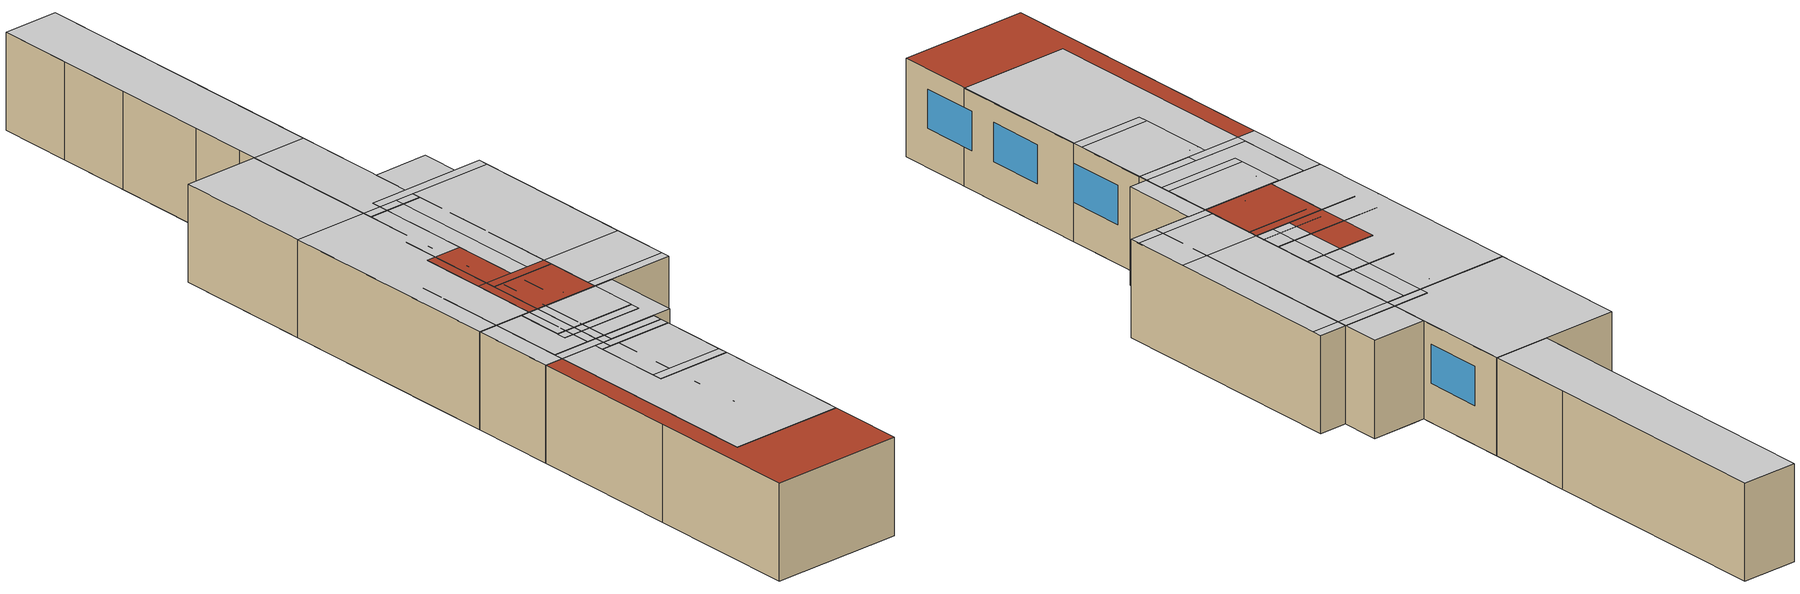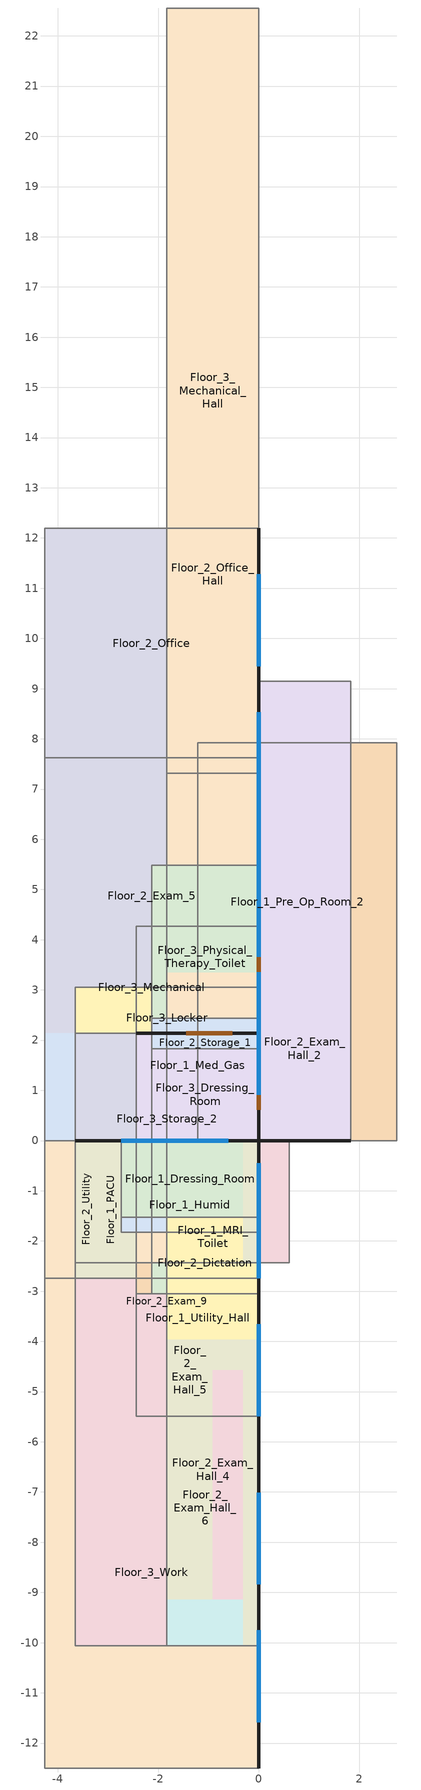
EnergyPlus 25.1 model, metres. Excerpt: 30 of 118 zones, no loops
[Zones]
Floor_1_Dressing_Room
 floor ground (Floor1DressingRoomSlab_Ffactor): 0,0 0,-1.52 -2.74,-1.52 -2.74,0 z0
 wall outside (ExtWall_MetalFramed_NonRes): 0,0 -2.74,0 z0:3.05
 wall to Floor_1_MRI_Toilet (IntWall_MetalFramed): 0,-1.52 0,0 z0:3.05
 wall to Floor_1_MRI_Control_Room (IntWall_MetalFramed): -2.74,0 -2.74,-1.52 z0:3.05
 wall to Floor_1_MRI_Hall (IntWall_MetalFramed): -2.74,-1.52 0,-1.52 z0:3.05
 window (FixedWindow_NonRes): -0.61,0 -2.13,0 z0.91:2.44
 ceiling to Floor_2_Work (IntFloor Reversed): 0,-1.52 0,0 -2.74,0 -2.74,-1.52 z3.05
Floor_1_Humid
 floor adiabatic (IntFloor): 0,0 0,-1.83 -2.74,-1.83 -2.74,0 z0
 wall to Floor_1_Sterile_Storage (IntWall_MetalFramed): 0,-1.83 0,0 z0:3.05
 wall to Floor_1_Nourishment (IntWall_MetalFramed): -2.74,0 -2.74,-1.83 z0:3.05
 wall to Floor_1_Nurse_Janitor (IntWall_MetalFramed): 0,0 -2.74,0 z0:3.05
 wall to Floor_1_Clean (IntWall_MetalFramed): -2.74,-1.83 0,-1.83 z0:3.05
 ceiling to Floor_2_X_Ray (IntFloor Reversed): 0,-1.83 0,0 -2.74,0 -2.74,-1.83 z3.05
Floor_1_IT_Room
 floor adiabatic (IntFloor): 0.61,-2.44 -3.66,-2.44 -3.66,0 0.61,0 z0
 wall to Floor_1_IT_Hall (IntWall_MetalFramed): -3.66,-2.44 0.61,-2.44 z0:3.05
 wall to Floor_1_Lounge (IntWall_MetalFramed): -3.66,0 -3.66,-2.44 z0:3.05
 wall to Floor_1_Soil_Hold (IntWall_MetalFramed): 0.61,-2.44 0.61,0 z0:3.05
 wall to Floor_1_Storage (IntWall_MetalFramed): 0.61,0 -3.66,0 z0:3.05
 ceiling to Floor_2_Exam_7 (IntFloor Reversed): -3.66,-2.44 0.61,-2.44 0.61,0 -3.66,0 z3.05
Floor_1_Med_Gas
 floor ground (Floor1MedGasSlab_Ffactor): -2.44,0 -2.44,2.13 0,2.13 0,0 z0
 wall outside (ExtWall_MetalFramed_NonRes): 0,0 0,2.13 -2.44,2.13 z0:3.05
 wall to Floor_1_Utility_Hall (IntWall_MetalFramed): -2.44,0 0,0 z0:3.05
 wall to Floor_1_Storage (IntWall_MetalFramed): -2.44,2.13 -2.44,0 z0:3.05
 door (Swinging Door_con): -0.53,2.13 -1.44,2.13 z0:2.13
 roof outside (FlatRoof_WoodFramingAndOther_NonRes): -2.44,2.13 -2.44,0 0,0 0,2.13 z3.05
Floor_1_MRI_Toilet
 floor ground (Floor1MRIToiletSlab_Ffactor): 0,-2.74 -1.83,-2.74 -1.83,0 0,0 z0
 wall outside (ExtWall_MetalFramed_NonRes): 0,0 -1.83,0 z0:3.05
 wall to Floor_1_Procedure_Room (IntWall_MetalFramed): 0,-2.74 0,0 z0:3.05
 wall to Floor_1_MRI_Hall (IntWall_MetalFramed): -1.83,-1.52 -1.83,-2.74 0,-2.74 z0:3.05
 ceiling to Floor_2_Work (IntFloor Reversed): -1.83,-2.74 0,-2.74 0,0 -1.83,0 z3.05
Floor_1_Nurse_Toilet
 floor adiabatic (IntFloor): -1.83,-2.74 -1.83,0 0,0 0,-2.74 z0
 wall to Floor_1_PACU (IntWall_MetalFramed): -1.83,0 -1.83,-2.74 z0:3.05
 wall to Floor_1_Soil (IntWall_MetalFramed): 0,0 -1.83,0 z0:3.05
 wall to Floor_1_Soil_Work (IntWall_MetalFramed): 0,-2.74 0,0 z0:3.05
 wall to Floor_1_Nurse_Hall (IntWall_MetalFramed): -1.83,-2.74 0,-2.74 z0:3.05
 ceiling to Floor_2_Exam_3 (IntFloor Reversed): -1.83,0 -1.83,-2.74 0,-2.74 0,0 z3.05
Floor_1_PACU
 floor adiabatic (IntFloor): -3.66,-2.74 -3.66,0 0,0 0,-2.74 z0
 wall to Floor_1_Soil (IntWall_MetalFramed): 0,0 -0.91,0 z0:3.05
 wall to Floor_1_Nurse_Station (IntWall_MetalFramed): -3.66,0 -3.66,-2.74 z0:3.05
 wall to Floor_1_Nurse_Hall (IntWall_MetalFramed): -3.66,-2.74 0,-2.74 z0:3.05
 wall to Floor_1_Dictation (IntWall_MetalFramed): -0.91,0 -3.66,0 z0:3.05
 ceiling to Floor_2_Exam_3 (IntFloor Reversed): -3.66,0 -3.66,-2.74 0,-2.74 0,0 z3.05
Floor_1_Pre_Op_Room_2
 floor adiabatic (IntFloor): 2.74,7.92 2.74,0 -1.22,0 -1.22,7.92 z0
 wall to Floor_1_Nourishment (IntWall_MetalFramed): 2.74,0 2.74,7.92 z0:3.05
 wall to Floor_1_Nurse_Station (IntWall_MetalFramed): -1.22,0 2.74,0 z0:3.05
 wall to Floor_1_Pre_Op_Hall (IntWall_MetalFramed): -1.22,7.92 -1.22,0 z0:3.05
 wall to Floor_1_Locker_Room_Hall (IntWall_MetalFramed): 2.74,7.92 -1.22,7.92 z0:3.05
 ceiling to Floor_2_Exam_Hall_1 (IntFloor Reversed): -1.22,0 -0.91,0 -0.91,0.3 -1.22,0.3 z3.05
 ceiling to Floor_2_Work_Hall (IntFloor Reversed): -1.22,7.92 -1.22,7.62 2.74,7.62 2.74,7.92 z3.05
 ceiling to Floor_2_Exam_2 (IntFloor Reversed): 2.74,0 2.74,0.3 -0.91,0.3 -0.91,0 z3.05
 ceiling to Floor_2_Reception_Hall (IntFloor Reversed): 2.74,0.3 2.74,2.13 -1.22,2.13 -1.22,0.3 z3.05
 ceiling to Floor_2_X_Ray (IntFloor Reversed): 2.74,2.13 2.74,7.62 -0.61,7.62 -0.61,2.13 z3.05
 ceiling to Floor_2_Scheduling_2 (IntFloor Reversed): -0.61,2.13 -0.61,7.62 -1.22,7.62 -1.22,2.13 z3.05
Floor_1_Utility_Hall
 floor ground (Floor1UtilityHallSlab_Ffactor): 0,-5.49 -2.44,-5.49 -2.44,4.27 0,4.27 z0
 wall outside (ExtWall_MetalFramed_NonRes): 0,-0.61 0,4.27 z0:3.05
 wall to Floor_1_Utility_Room (IntWall_MetalFramed): 0,-5.49 0,-2.74 z0:3.05
 wall to Floor_1_Sterile_Hall (IntWall_MetalFramed): -2.44,-5.49 0,-5.49 z0:3.05
 wall to Floor_1_Storage (IntWall_MetalFramed): -2.44,4.27 -2.44,-0.61 z0:3.05
 wall to NE_Stair (IntWall_MetalFramed): 0,-2.74 0,-0.61 z0:3.05
 wall to Floor_1_Operating_Room_3 (IntWall_MetalFramed): -2.44,-4.57 -2.44,-5.49 z0:3.05
 wall to Floor_1_IT_Hall (IntWall_MetalFramed): -2.44,-3.05 -2.44,-4.57 z0:3.05
 wall to Floor_1_Bio_Haz (IntWall_MetalFramed): -2.44,-0.61 -2.44,-3.05 z0:3.05
 door (Overhead Door_con): 0,0.61 0,3.66 z0:2.44
 ceiling to Floor_2_Storage_2 (IntFloor Reversed): 0,-5.49 0,-5.18 -2.44,-5.18 -2.44,-5.49 z3.05
 ceiling to Floor_2_Exam_6 (IntFloor Reversed): 0,-0.61 -2.44,-0.61 -2.44,-5.18 0,-5.18 z3.05
 roof outside (FlatRoof_WoodFramingAndOther_NonRes): -2.44,4.27 -2.44,-0.61 0,-0.61 0,4.27 z3.05
Floor_2_Conference_Toilet
 floor to Floor_1_Sterile_Hall (IntFloor): 0,0 0,-2.44 -2.44,-2.44 -2.44,0 z0
 wall to Floor_2_Storage_1 (IntWall_MetalFramed): -2.44,0 -2.44,-2.44 z0:3.05
 wall to Floor_2_Lounge (IntWall_MetalFramed): 0,0 -2.44,0 z0:3.05
 wall to Floor_2_Office_Hall (IntWall_MetalFramed): 0,-2.44 0,0 z0:3.05
 wall to Floor_2_Conference (IntWall_MetalFramed): -2.44,-2.44 0,-2.44 z0:3.05
 ceiling to Floor_3_Physical_Therapy_1 (IntFloor Reversed): 0,-2.44 0,0 -2.44,0 -2.44,-2.44 z3.05
Floor_2_Dictation
 floor to Floor_1_Soil_Work (IntFloor): 0,-3.05 -2.13,-3.05 -2.13,0 0,0 z0
 wall to Floor_2_Lounge (IntWall_MetalFramed): 0,-3.05 0,0 z0:3.05
 wall to Floor_2_Exam_Hall_3 (IntWall_MetalFramed): -2.13,0 -2.13,-3.05 z0:3.05
 wall to Floor_2_Reception_Hall (IntWall_MetalFramed): 0,0 -2.13,0 z0:3.05
 wall to Floor_2_Storage_1 (IntWall_MetalFramed): -2.13,-3.05 0,-3.05 z0:3.05
 ceiling to Floor_3_Physical_Therapy_2 (IntFloor Reversed): -2.13,-3.05 0,-3.05 0,0 -2.13,0 z3.05
Floor_2_Exam_5
 floor to Floor_1_Electrical_Room (IntFloor): -4.27,0 -4.27,2.13 0,2.13 0,0 z0
 floor to Floor_1_Utility_Room (IntFloor): 0,7.62 0,2.13 -4.27,2.13 -4.27,7.62 z0
 wall outside (ExtWall_MetalFramed_NonRes): 0,0 0,7.62 z0:3.05
 wall to Floor_2_Utility (IntWall_MetalFramed): -4.27,0 0,0 z0:3.05
 wall to Floor_2_Office_Hall (IntWall_MetalFramed): -4.27,7.62 -4.27,0 z0:3.05
 wall to NE_Stair (IntWall_MetalFramed): 0,7.62 -4.27,7.62 z0:3.05
 window (FixedWindow_NonRes): 0,0.91 0,3.35 / 0,4.27 0,6.71 z1.22:2.44
Floor_2_Exam_9
 floor to Floor_1_Pre_Op_Hall (IntFloor): 0,-10.06 -0.91,-10.06 -0.91,-4.57 0,-4.57 z0
 floor to Floor_1_Procedure_Room (IntFloor): 0,0 0,-4.57 -3.66,-4.57 -3.66,0 z0
 floor to Floor_1_Office (IntFloor): -3.66,-4.57 -0.91,-4.57 -0.91,-10.06 -3.66,-10.06 z0
 wall outside (ExtWall_MetalFramed_NonRes): 0,0 -3.66,0 z0:3.05
 wall to Floor_2_Work (IntWall_MetalFramed): -3.66,0 -3.66,-10.06 z0:3.05
 wall to Floor_2_Exam_Hall_6 (IntWall_MetalFramed): 0,-10.06 0,0 z0:3.05
 wall to Floor_2_Work_Hall (IntWall_MetalFramed): -3.66,-10.06 0,-10.06 z0:3.05
 window (FixedWindow_NonRes): -0.91,0 -2.74,0 z0.91:2.44
 ceiling to Floor_3_Office (IntFloor Reversed): -3.66,0 -3.66,-10.06 0,-10.06 0,0 z3.05
Floor_2_Exam_Hall_2
 floor to Floor_1_Recovery_Room (IntFloor): 0,0 0,3.66 1.83,3.66 1.83,0 z0
 floor to Floor_1_Nurse_Hall (IntFloor): 0,3.66 0,6.1 1.83,6.1 1.83,3.66 z0
 floor to Floor_1_Nurse_Station (IntFloor): 0,6.1 0,8.84 1.83,8.84 1.83,6.1 z0
 floor to Floor_1_Nourishment (IntFloor): 0,9.14 0.3,9.14 0.3,8.84 0,8.84 z0
 floor to Floor_1_Clean (IntFloor): 1.83,8.84 0.3,8.84 0.3,9.14 1.83,9.14 z0
 wall outside (ExtWall_MetalFramed_NonRes): 0,0 1.83,0 z0:3.05
 wall to Floor_2_Exam_2 (IntWall_MetalFramed): 0,9.14 0,0 z0:3.05
 wall to Floor_2_Reception_Hall (IntWall_MetalFramed): 1.83,9.14 0,9.14 z0:3.05
 wall to Floor_2_Exam_3 (IntWall_MetalFramed): 1.83,0 1.83,9.14 z0:3.05
 ceiling to Floor_3_Undeveloped_1 (IntFloor Reversed): 1.83,9.14 0,9.14 0,0 1.83,0 z3.05
Floor_2_Exam_Hall_4
 floor to Floor_1_Locker_Room_Hall (IntFloor): -1.83,-10.06 -1.83,-9.14 0,-9.14 0,-10.06 z0
 floor to Floor_1_Soil_Hold (IntFloor): 0,0 0,-2.44 -1.83,-2.44 -1.83,0 z0
 floor to Floor_1_IT_Hall (IntFloor): 0,-2.44 0,-3.96 -1.83,-3.96 -1.83,-2.44 z0
 floor to Floor_1_Operating_Room_3 (IntFloor): 0,-9.14 -1.83,-9.14 -1.83,-3.96 0,-3.96 z0
 wall outside (ExtWall_MetalFramed_NonRes): 0,0 -1.83,0 z0:3.05
 wall to Floor_2_Nurse_Station_1 (IntWall_MetalFramed): 0,-10.06 0,-7.01 z0:3.05
 wall to Floor_2_Work_Hall (IntWall_MetalFramed): -1.83,-10.06 0,-10.06 z0:3.05
 wall to Floor_2_Exam_7 (IntWall_MetalFramed): -1.83,0 -1.83,-10.06 z0:3.05
 wall to Floor_2_Exam_6 (IntWall_MetalFramed): 0,-4.57 0,0 z0:3.05
 wall to Floor_2_Storage_2 (IntWall_MetalFramed): 0,-7.01 0,-4.57 z0:3.05
 ceiling to Floor_3_Lounge (IntFloor Reversed): -1.83,-10.06 0,-10.06 0,0 -1.83,0 z3.05
Floor_2_Exam_Hall_5
 floor to Floor_1_Locker_Room_Hall (IntFloor): -1.83,-9.14 0,-9.14 0,-10.06 -1.83,-10.06 z0
 floor to Floor_1_Locker_Room (IntFloor): -1.83,0 -0.91,0 -0.91,-9.14 -1.83,-9.14 z0
 floor to Floor_1_Lounge (IntFloor): 0,0 0,-9.14 -0.91,-9.14 -0.91,0 z0
 wall outside (ExtWall_MetalFramed_NonRes): 0,0 -1.83,0 z0:3.05
 wall to Floor_2_Work_Hall (IntWall_MetalFramed): -1.83,-10.06 0,-10.06 z0:3.05
 wall to Floor_2_Exam_8 (IntWall_MetalFramed): -1.83,0 -1.83,-4.57 z0:3.05
 wall to Floor_2_Exam_7 (IntWall_MetalFramed): 0,-10.06 0,0 z0:3.05
 wall to Floor_2_Storage_3 (IntWall_MetalFramed): -1.83,-4.57 -1.83,-7.01 z0:3.05
 wall to Floor_2_Nurse_Station_2 (IntWall_MetalFramed): -1.83,-7.01 -1.83,-10.06 z0:3.05
 ceiling to Floor_3_Office (IntFloor Reversed): -1.83,-10.06 0,-10.06 0,0 -1.83,0 z3.05
Floor_2_Exam_Hall_6
 floor to Floor_1_Locker_Room (IntFloor): 0,-9.14 -0.3,-9.14 -0.3,0 0,0 z0
 floor to Floor_1_Procedure_Room (IntFloor): -1.83,0 -0.3,0 -0.3,-4.57 -1.83,-4.57 z0
 floor to Floor_1_Pre_Op_Hall (IntFloor): -1.83,-4.57 -0.3,-4.57 -0.3,-10.06 -1.83,-10.06 z0
 floor to Floor_1_Locker_Room_Hall (IntFloor): -0.3,-10.06 -0.3,-9.14 0,-9.14 0,-10.06 z0
 wall outside (ExtWall_MetalFramed_NonRes): 0,0 -1.83,0 z0:3.05
 wall to Floor_2_Work_Hall (IntWall_MetalFramed): -1.83,-10.06 0,-10.06 z0:3.05
 wall to Floor_2_Nurse_Station_2 (IntWall_MetalFramed): 0,-10.06 0,-7.01 z0:3.05
 wall to Floor_2_Exam_8 (IntWall_MetalFramed): 0,-4.57 0,0 z0:3.05
 wall to Floor_2_Storage_3 (IntWall_MetalFramed): 0,-7.01 0,-4.57 z0:3.05
 ceiling to Floor_3_Office (IntFloor Reversed): 0,0 -1.83,0 -1.83,-10.06 0,-10.06 z3.05
Floor_2_Lounge
 floor to Floor_1_Sterile_Hall (IntFloor): 0,0 0,-3.05 -2.44,-3.05 -2.44,0 z0
 wall to Floor_2_Reception_Hall (IntWall_MetalFramed): 0,0 -2.44,0 z0:3.05
 wall to Floor_2_Office_Hall (IntWall_MetalFramed): 0,-3.05 0,0 z0:3.05
 ceiling to Floor_3_Physical_Therapy_2 (IntFloor Reversed): 0,-3.05 0,0 -2.44,0 -2.44,-3.05 z3.05
Floor_2_Office
 floor to Floor_1_Operating_Room_2 (IntFloor): 0,12.19 0,7.62 -4.27,7.62 -4.27,12.19 z0
 floor to Floor_1_Sub_Sterile (IntFloor): 0,7.62 0,3.35 -4.27,3.35 -4.27,7.62 z0
 floor to Floor_1_Operating_Room_1 (IntFloor): -4.27,0 -4.27,3.35 0,3.35 0,0 z0
 wall outside (ExtWall_MetalFramed_NonRes): 0,0 0,12.19 z0:3.05
 wall to Floor_2_Office_Hall (IntWall_MetalFramed): -4.27,12.19 -4.27,0 z0:3.05
 wall to Floor_2_Conference (IntWall_MetalFramed): -4.27,0 0,0 z0:3.05
 wall to Floor_2_Utility (IntWall_MetalFramed): 0,12.19 -4.27,12.19 z0:3.05
 window (FixedWindow_NonRes): 0,9.45 0,11.28 / 0,3.66 0,5.49 / 0,0.91 0,2.74 / 0,6.71 0,8.53 z1.22:2.44
 ceiling to Floor_3_Physical_Therapy_1 (IntFloor Reversed): 0,0 0,2.44 -4.27,2.44 -4.27,0 z3.05
Floor_2_Office_Hall
 floor to Floor_1_Operating_Room_1 (IntFloor): -1.83,3.35 0,3.35 0,0 -1.83,0 z0
 floor to Floor_1_Scrub (IntFloor): -1.83,7.62 0,7.62 0,3.35 -1.83,3.35 z0
 floor to Floor_1_Operating_Room_2 (IntFloor): -1.83,14.94 0,14.94 0,7.62 -1.83,7.62 z0
 floor to Floor_1_Utility_Janitor (IntFloor): -1.83,14.94 -1.83,17.07 0,17.07 0,14.94 z0
 floor to Floor_1_Utility_Room (IntFloor): 0,22.56 0,17.07 -1.83,17.07 -1.83,22.56 z0
 wall to Floor_2_Exam_6 (IntWall_MetalFramed): -1.83,22.56 -1.83,20.12 z0:3.05
 wall to Floor_2_Conference (IntWall_MetalFramed): -1.83,0 0,0 z0:3.05
 wall to NE_Stair (IntWall_MetalFramed): 0,22.56 -1.83,22.56 z0:3.05
 wall to Floor_2_Utility (IntWall_MetalFramed): 0,12.19 0,14.94 z0:3.05
 wall to Floor_2_Storage_2 (IntWall_MetalFramed): -1.83,20.12 -1.83,17.68 z0:3.05
 wall to Floor_2_Nurse_Station_1 (IntWall_MetalFramed): -1.83,17.68 -1.83,14.63 z0:3.05
 wall to Floor_2_Work_Hall (IntWall_MetalFramed): -1.83,14.63 -1.83,12.8 z0:3.05
 wall to Floor_2_Scheduling_1 (IntWall_MetalFramed): -1.83,12.8 -1.83,7.32 z0:3.05
 wall to Floor_2_Reception_Hall (IntWall_MetalFramed): -1.83,7.32 -1.83,5.49 z0:3.05
 ceiling to Floor_3_Physical_Therapy_2 (IntFloor Reversed): -1.83,2.44 0,2.44 0,7.32 -1.83,7.32 z3.05
 ceiling to Floor_3_Physical_Therapy_1 (IntFloor Reversed): 0,0 0,2.44 -1.83,2.44 -1.83,0 z3.05
Floor_2_Reception_Toilet
 floor to Floor_1_Reception_Hall (IntFloor): 0,5.49 0,3.35 -2.13,3.35 -2.13,5.49 z0
 floor to Floor_1_Scheduling (IntFloor): -2.13,0 -2.13,3.35 0,3.35 0,0 z0
 wall to Floor_2_Scheduling_2 (IntWall_MetalFramed): 0,0 0,5.49 z0:3.05
 wall to Floor_2_Reception_Hall (IntWall_MetalFramed): -2.13,0 0,0 z0:3.05
 wall to Floor_2_Reception (IntWall_MetalFramed): -2.13,5.49 -2.13,0 z0:3.05
 wall to Floor_2_Work_Hall (IntWall_MetalFramed): 0,5.49 -2.13,5.49 z0:3.05
 ceiling to Floor_3_Undeveloped_2 (IntFloor Reversed): -2.13,5.49 -2.13,0 0,0 0,5.49 z3.05
Floor_2_Storage_1
 floor to Floor_1_Nurse_Hall (IntFloor): -2.13,2.44 0,2.44 0,0 -2.13,0 z0
 wall to Floor_2_Exam_Hall_3 (IntWall_MetalFramed): -2.13,2.44 -2.13,0 z0:3.05
 wall to Floor_2_Exam_4 (IntWall_MetalFramed): -2.13,0 0,0 z0:3.05
 ceiling to Floor_3_Physical_Therapy_1 (IntFloor Reversed): 0,2.44 -2.13,2.44 -2.13,0 0,0 z3.05
Floor_2_Utility
 floor to Floor_1_Operating_Room_2 (IntFloor): -4.27,0 0,0 0,-2.74 -4.27,-2.74 z0
 wall outside (ExtWall_MetalFramed_NonRes): 0,-2.74 0,0 z0:3.05
 window (FixedWindow_NonRes): 0,-2.29 0,-0.46 z1.22:2.44
Floor_3_Dressing_Room
 floor to Floor_2_X_Ray (IntFloor): -2.13,1.83 0,1.83 0,0 -2.13,0 z0
 wall to Floor_3_Physical_Therapy_Toilet (IntWall_MetalFramed): 0,1.83 -2.13,1.83 z0:3.05
 wall to Floor_3_Humid (IntWall_MetalFramed): -2.13,1.83 -2.13,0 z0:3.05
 wall to Floor_3_Physical_Therapy_2 (IntWall_MetalFramed): -2.13,0 0,0 z0:3.05
 wall to Floor_3_Storage_1 (IntWall_MetalFramed): 0,0 0,1.83 z0:3.05
 roof outside (FlatRoof_WoodFramingAndOther_NonRes): 0,1.83 -2.13,1.83 -2.13,0 0,0 z3.05
Floor_3_Locker
 floor to Floor_2_Exam_7 (IntFloor): 0,3.05 0,0 -3.66,0 -3.66,3.05 z0
 wall to Floor_3_Lounge (IntWall_MetalFramed): 0,0 0,3.05 z0:3.05
 wall to Floor_3_Lounge_Toilet (IntWall_MetalFramed): 0,3.05 -3.66,3.05 z0:3.05
 wall to Floor_3_Storage_2 (IntWall_MetalFramed): -3.66,0 0,0 z0:3.05
 wall to Floor_3_Office (IntWall_MetalFramed): -3.66,3.05 -3.66,0 z0:3.05
 roof outside (FlatRoof_WoodFramingAndOther_NonRes): 0,0 0,3.05 -3.66,3.05 -3.66,0 z3.05
Floor_3_Mechanical
 floor to Floor_2_Exam_5 (IntFloor): 0,7.62 0,0 -4.27,0 -4.27,7.62 z0
 wall outside (ExtWall_MetalFramed_NonRes): 0,0 0,7.62 z0:3.05
 wall to NE_Stair (IntWall_MetalFramed): 0,7.62 -4.27,7.62 z0:3.05
 wall to Floor_3_Mechanical_Hall (IntWall_MetalFramed): -4.27,7.62 -4.27,0 z0:3.05
 wall to Floor_3_Work (IntWall_MetalFramed): -4.27,0 0,0 z0:3.05
 window (FixedWindow_NonRes): 0,0.91 0,3.35 / 0,4.27 0,6.71 z1.22:2.44
 roof outside (FlatRoof_WoodFramingAndOther_NonRes): 0,0 0,7.62 -4.27,7.62 -4.27,0 z3.05
Floor_3_Mechanical_Hall
 floor to Floor_2_Office_Hall (IntFloor): 0,7.32 -1.83,7.32 -1.83,22.56 0,22.56 z0
 wall to Floor_3_Work (IntWall_MetalFramed): 0,7.32 0,14.94 z0:3.05
 wall to NE_Stair (IntWall_MetalFramed): 0,22.56 -1.83,22.56 z0:3.05
 wall to Floor_3_Lounge (IntWall_MetalFramed): -1.83,22.56 -1.83,14.63 z0:3.05
 wall to Floor_3_Physical_Therapy_2 (IntWall_MetalFramed): -1.83,7.32 0,7.32 z0:3.05
 wall to Floor_3_Utility (IntWall_MetalFramed): -1.83,12.8 -1.83,9.14 z0:3.05
 wall to Floor_3_Office_Hall (IntWall_MetalFramed): -1.83,14.63 -1.83,12.8 z0:3.05
 wall to Floor_3_Storage_1 (IntWall_MetalFramed): -1.83,9.14 -1.83,7.32 z0:3.05
 roof outside (FlatRoof_WoodFramingAndOther_NonRes): 0,7.32 0,22.56 -1.83,22.56 -1.83,7.32 z3.05
Floor_3_Physical_Therapy_Toilet
 floor to Floor_2_X_Ray (IntFloor): 0,1.83 -2.13,1.83 -2.13,5.49 0,5.49 z0
 wall to Floor_3_Utility (IntWall_MetalFramed): 0,1.83 0,5.49 z0:3.05
 wall to Floor_3_Office_Hall (IntWall_MetalFramed): 0,5.49 -2.13,5.49 z0:3.05
 wall to Floor_3_Humid (IntWall_MetalFramed): -2.13,5.49 -2.13,1.83 z0:3.05
 roof outside (FlatRoof_WoodFramingAndOther_NonRes): -2.13,1.83 0,1.83 0,5.49 -2.13,5.49 z3.05
Floor_3_Storage_2
 floor to Floor_2_Exam_7 (IntFloor): -3.66,0 -3.66,2.13 0,2.13 0,0 z0
 wall to Floor_3_Office (IntWall_MetalFramed): -3.66,2.13 -3.66,0 z0:3.05
 wall to Floor_3_Lounge (IntWall_MetalFramed): 0,0 0,2.13 z0:3.05
 wall to Floor_3_Office_Hall (IntWall_MetalFramed): -3.66,0 0,0 z0:3.05
 roof outside (FlatRoof_WoodFramingAndOther_NonRes): -3.66,2.13 -3.66,0 0,0 0,2.13 z3.05
Floor_3_Work
 floor to Floor_2_Office (IntFloor): -4.27,-12.5 -4.27,-2.74 0,-2.74 0,-12.5 z0
 floor to Floor_2_Utility (IntFloor): 0,0 0,-2.74 -4.27,-2.74 -4.27,0 z0
 wall outside (ExtWall_MetalFramed_NonRes): 0,-12.5 0,0 z0:3.05
 wall to Floor_3_Physical_Therapy_1 (IntWall_MetalFramed): -4.27,-12.5 0,-12.5 z0:3.05
 wall to Floor_3_Physical_Therapy_2 (IntWall_MetalFramed): -4.27,-7.62 -4.27,-12.5 z0:3.05
 window (FixedWindow_NonRes): 0,-2.74 0,-0.91 / 0,-5.49 0,-3.66 / 0,-11.58 0,-9.75 / 0,-8.84 0,-7.01 z1.22:2.44
 roof outside (FlatRoof_WoodFramingAndOther_NonRes): -4.27,-12.5 0,-12.5 0,0 -4.27,0 z3.05
[Building]
Outpatient: North Axis {deg}=0; Loads Convergence Tolerance Value {W}=0.5; Temperature Convergence Tolerance Value {deltaC}=0.5; Solar Distribution=FullExterior; Maximum Number of Warmup Days=50
[Site:Location]
OAKLAND INTL: Latitude {deg}=38.58; Longitude {deg}=-121.49; Time Zone {hr}=-8; Elevation {m}=2.4384
[SizingPeriod:DesignDay] Day of Month=21; Day Type=SummerDesignDay; Dry-Bulb Temperature Range Modifier Type=DefaultMultipliers; Humidity Condition Type=WetBulb; Barometric Pressure {Pa}=101284; Wind Speed {m/s}=3; Wind Direction {deg}=310; Rain Indicator=No; Snow Indicator=No; Daylight Saving Time Indicator=No; Solar Model Indicator=ASHRAETau
Name | Month | Maximum Dry-Bulb Temperature {C} | Daily Dry-Bulb Temperature Range {deltaC} | Wetbulb or DewPoint at Maximum Dry-Bulb {C} | ASHRAE Clear Sky Optical Depth for Beam Irradiance (taub) | ASHRAE Clear Sky Optical Depth for Diffuse Irradiance (taud)
OAKLAND INTL  August .4% Condns DB=>MCWB | 8 | 30.3 | 7.8 | 19 | 0.349 | 2.465
OAKLAND INTL  July .4% Condns DB=>MCWB | 7 | 28.9 | 7.7 | 19.3 | 0.369 | 2.413
OAKLAND INTL  June .4% Condns DB=>MCWB | 6 | 31.1 | 8.3 | 18.5 | 0.36 | 2.435
OAKLAND INTL  November .4% Condns DB=>MCWB | 11 | 23.4 | 8.3 | 15 | 0.324 | 2.548
[Site:WaterMainsTemperature]
Calculation Method=Schedule; Temperature Schedule=WaterMainCZ03
[Material]
Name | Roughness | Thickness {m} | Conductivity {W/m-K} | Density {kg/m3} | Specific Heat {J/kg-K} | Thermal Absorptance | Solar Absorptance | Visible Absorptance
Air - Metal Wall Framing - 16 or 24 in. OC | Smooth | 0.1397 | 1.22017 | 1.28148 | 1004.832 | 0.9 | 0.7 | 0.7
ExtWall_MetalFramed_NonRes Insulation | Smooth | 0.0478028 | 0.0230188 | 16.0185 | 1130.436 | 0.9 | 0.7 | 0.7
Gypsum Board - 5/8 in. | MediumRough | 0.016002 | 0.158656 | 640.739 | 1130.436 | 0.9 | 0.7 | 0.8
Metal Standing Seam - 1/16 in. | Smooth | 0.0015875 | 15.363 | 7820.53 | 502.416 | 0.85 | 0.92 | 0.85
Stucco - 7/8 in. | MediumRough | 0.022352 | 0.700948 | 1855.1 | 837.36 | 0.9 | 0.7 | 0.8
Concrete - 140 lb/ft3 - 4 in. | MediumRough | 0.1016 | 1.9514 | 2239.06 | 921.096 | 0.9 | 0.7 | 0.8
Carpet - 3/4 in. | Smooth | 0.01905 | 0.0455183 | 288.332 | 1381.644 | 0.9 | 0.7 | 0.8
Metal Deck - 1/16 in. | MediumRough | 0.0015875 | 45.3452 | 7820.53 | 502.416 | 0.9 | 0.7 | 0.8
Built-up roofing | Rough | 0.0002413 | 0.023072 | 17940.7 | 6.10864e+06 | 0.9 | 0.7 | 0.8
FlatRoof_WoodFramingAndOther_NonRes Insulation | Smooth | 0.0991616 | 0.0230188 | 16.0185 | 1130.436 | 0.9 | 0.7 | 0.8
[Material:NoMass] Roughness=MediumRough; Thermal Absorptance=0.9; Solar Absorptance=0.7; Visible Absorptance=0.7
Name | Thermal Resistance {m2-K/W}
Opaque Door panel_con | 0.475973
Overhead Door_con Panel | 0.568097
[WindowMaterial:SimpleGlazingSystem]
FixedWindow_NonRes Material: U-Factor {W/m2-K}=2.04417; Solar Heat Gain Coefficient=0.25; Visible Transmittance=0.42
[Construction]
FixedWindow_NonRes: FixedWindow_NonRes Material
IntWall_MetalFramed: Gypsum Board - 5/8 in., Air - Metal Wall Framing - 16 or 24 in. OC, Gypsum Board - 5/8 in.
ExtWall_MetalFramed_NonRes: Stucco - 7/8 in., ExtWall_MetalFramed_NonRes Insulation, Air - Metal Wall Framing - 16 or 24 in. OC, Gypsum Board - 5/8 in.
IntFloor: Metal Deck - 1/16 in., Concrete - 140 lb/ft3 - 4 in., Carpet - 3/4 in.
FlatRoof_WoodFramingAndOther_NonRes: Built-up roofing, Metal Standing Seam - 1/16 in., FlatRoof_WoodFramingAndOther_NonRes Insulation, Gypsum Board - 5/8 in.
IntFloor Reversed: Carpet - 3/4 in., Concrete - 140 lb/ft3 - 4 in., Metal Deck - 1/16 in.
Swinging Door_con: Opaque Door panel_con
Overhead Door_con: Overhead Door_con Panel
[Construction:FfactorGroundFloor] F-Factor {W/m-K}=1.26363
Name | Area {m2} | PerimeterExposed {m}
Floor1DressingRoomSlab_Ffactor | 4.18064 | 2.7432
Floor1MedGasSlab_Ffactor | 5.20257 | 4.572
Floor1MRIToiletSlab_Ffactor | 5.01676 | 1.8288
Floor1UtilityHallSlab_Ffactor | 23.7832 | 4.8768
[InternalMass] Construction=IntWall_MetalFramed
Name | Zone or ZoneList | Surface Area {m2}
Floor 1 Dressing Room_InternalMass_1 | Floor_1_Dressing_Room | 8.3613
Floor 1 Humid_InternalMass_1 | Floor_1_Humid | 10.0335
Floor 1 IT Room_InternalMass_1 | Floor_1_IT_Room | 20.8103
Floor 1 Med Gas_InternalMass_1 | Floor_1_Med_Gas | 10.4051
Floor 1 MRI Toilet_InternalMass_1 | Floor_1_MRI_Toilet | 10.0335
Floor 1 Nurse Toilet_InternalMass_1 | Floor_1_Nurse_Toilet | 10.0335
Floor 1 PACU_InternalMass_1 | Floor_1_PACU | 20.0671
Floor 1 Pre-Op Room 2_InternalMass_1 | Floor_1_Pre_Op_Room_2 | 62.8025
Floor 1 Utility Hall_InternalMass_1 | Floor_1_Utility_Hall | 47.5664
Floor 2 Conference Toilet_InternalMass_1 | Floor_2_Conference_Toilet | 11.8916
Floor 2 Dictation_InternalMass_1 | Floor_2_Dictation | 13.0064
Floor 2 Exam 5_InternalMass_1 | Floor_2_Exam_5 | 65.0321
Floor 2 Exam 9_InternalMass_1 | Floor_2_Exam_9 | 73.5792
Floor 2 Exam Hall 2_InternalMass_1 | Floor_2_Exam_Hall_2 | 33.4451
Floor 2 Exam Hall 4_InternalMass_1 | Floor_2_Exam_Hall_4 | 36.7896
Floor 2 Exam Hall 5_InternalMass_1 | Floor_2_Exam_Hall_5 | 36.7896
Floor 2 Exam Hall 6_InternalMass_1 | Floor_2_Exam_Hall_6 | 36.7896
Floor 2 Lounge_InternalMass_1 | Floor_2_Lounge | 14.8645
Floor 2 Office_InternalMass_1 | Floor_2_Office | 104.0514
Floor 2 Office Hall_InternalMass_1 | Floor_2_Office_Hall | 82.4979
Floor 2 Reception Toilet_InternalMass_1 | Floor_2_Reception_Toilet | 23.4116
Floor 2 Storage 1_InternalMass_1 | Floor_2_Storage_1 | 10.4051
Floor 2 Utility_InternalMass_1 | Floor_2_Utility | 23.4116
Floor 3 Dressing Room_InternalMass_1 | Floor_3_Dressing_Room | 7.8039
Floor 3 Locker_InternalMass_1 | Floor_3_Locker | 22.2967
Floor 3 Mechanical_InternalMass_1 | Floor_3_Mechanical | 65.0321
Floor 3 Mechanical Hall_InternalMass_1 | Floor_3_Mechanical_Hall | 55.7418
Floor 3 Physical Therapy Toilet_InternalMass_1 | Floor_3_Physical_Therapy_Toilet | 15.6077
Floor 3 Storage 2_InternalMass_1 | Floor_3_Storage_2 | 15.6077
Floor 3 Work_InternalMass_1 | Floor_3_Work | 106.6527
[Daylighting:Controls]
Floor 2 Office_DaylCtrl: Zone or Space=Floor_2_Office; Lighting Control Type=Continuousoff; Minimum Input Power Fraction for Continuous or ContinuousOff Dimming Control=0.2; Minimum Light Output Fraction for Continuous or ContinuousOff Dimming Control=0.2; Number of Stepped Control Steps=1; Probability Lighting will be Reset When Needed in Manual Stepped Control=1; Glare Calculation Daylighting Reference Point=Floor 2 Office_DaylRefPt1; Glare Calculation Azimuth Angle of View Direction Clockwise from Zone y-Axis {deg}=0; Maximum Allowable Discomfort Glare Index=22; Daylighting Reference Point 1=Floor 2 Office_DaylRefPt1; Fraction of Lights Controlled by Reference Point 1=0.57; Illuminance Setpoint at Reference Point 1 {lux}=323; Daylighting Reference Point 2=Floor 2 Office_DaylRefPt2; Fraction of Lights Controlled by Reference Point 2=0.43; Illuminance Setpoint at Reference Point 2 {lux}=323
[Zone] Type=1; Multiplier=1; Ceiling Height {m}=autocalculate; Volume {m3}=autocalculate; Part of Total Floor Area=Yes
Name | Floor Area {m2}
Floor_2_Exam_5; Floor_3_Mechanical | 32.51605
Floor_2_Exam_9 | 36.7896
Floor_1_Med_Gas; Floor_2_Storage_1 | 5.202568
Floor_1_Dressing_Room | 4.180635
Floor_1_Humid; Floor_1_MRI_Toilet; Floor_1_Nurse_Toilet | 5.016762
Floor_1_IT_Room | 10.4051
Floor_2_Dictation | 6.50321
Floor_3_Dressing_Room | 3.901926
Floor_1_Utility_Hall | 23.7832
Floor_2_Exam_Hall_2 | 16.72254
Floor_2_Exam_Hall_4; Floor_2_Exam_Hall_5; Floor_2_Exam_Hall_6 | 18.3948
Floor_2_Office_Hall | 41.2489
Floor_3_Mechanical_Hall | 27.8709
Floor_2_Conference_Toilet | 5.945792
Floor_2_Reception_Toilet; Floor_2_Utility | 11.7058
Floor_3_Physical_Therapy_Toilet; Floor_3_Storage_2 | 7.803852
Floor_3_Locker | 11.14836
Floor_2_Lounge | 7.43224
Floor_2_Office | 52.02568
Floor_3_Work | 53.3263
Floor_1_PACU | 10.0335
Floor_1_Pre_Op_Room_2 | 31.4012
[ZoneInfiltration:DesignFlowRate] Design Flow Rate Calculation Method=Flow/ExteriorWallArea; Flow Rate per Exterior Surface Area {m3/s-m2}=0.00094488; Constant Term Coefficient=1; Temperature Term Coefficient=0; Velocity Term Coefficient=0.224052; Velocity Squared Term Coefficient=0; Density Basis=Outdoor
Name | Zone or ZoneList or Space or SpaceList | Schedule
Infil_Floor_2_Exam_5 | Floor_2_Exam_5 | OutpatientHealthInfiltration
Infil_Floor_2_Exam_9 | Floor_2_Exam_9 | OutpatientHealthInfiltration
Infil_Floor_1_Med_Gas | Floor_1_Med_Gas | OutpatientHealthInfiltration
Infil_Floor_1_Dressing_Room | Floor_1_Dressing_Room | OutpatientOfficeInfiltration
Infil_Floor_1_Humid | Floor_1_Humid | OutpatientOfficeInfiltration
Infil_Floor_1_IT_Room | Floor_1_IT_Room | OutpatientOfficeInfiltration
Infil_Floor_2_Dictation | Floor_2_Dictation | OutpatientOfficeInfiltration
Infil_Floor_3_Dressing_Room | Floor_3_Dressing_Room | OutpatientOfficeInfiltration
Infil_Floor_3_Mechanical | Floor_3_Mechanical | OutpatientHealthInfiltration
Infil_Floor_1_Utility_Hall | Floor_1_Utility_Hall | OutpatientHealthInfiltration
Infil_Floor_2_Exam_Hall_2 | Floor_2_Exam_Hall_2 | OutpatientHealthInfiltration
Infil_Floor_2_Exam_Hall_4 | Floor_2_Exam_Hall_4 | OutpatientHealthInfiltration
Infil_Floor_2_Exam_Hall_5 | Floor_2_Exam_Hall_5 | OutpatientHealthInfiltration
Infil_Floor_2_Exam_Hall_6 | Floor_2_Exam_Hall_6 | OutpatientHealthInfiltration
Infil_Floor_2_Office_Hall | Floor_2_Office_Hall | OutpatientHealthInfiltration
Infil_Floor_3_Mechanical_Hall | Floor_3_Mechanical_Hall | OutpatientHealthInfiltration
Infil_Floor_1_MRI_Toilet | Floor_1_MRI_Toilet | OutpatientHealthInfiltration
Infil_Floor_1_Nurse_Toilet | Floor_1_Nurse_Toilet | OutpatientHealthInfiltration
Infil_Floor_2_Conference_Toilet | Floor_2_Conference_Toilet | OutpatientHealthInfiltration
Infil_Floor_2_Reception_Toilet | Floor_2_Reception_Toilet | OutpatientHealthInfiltration
Infil_Floor_3_Physical_Therapy_Toilet | Floor_3_Physical_Therapy_Toilet | OutpatientHealthInfiltration
Infil_Floor_3_Locker | Floor_3_Locker | OutpatientHealthInfiltration
Infil_Floor_2_Lounge | Floor_2_Lounge | OutpatientHealthInfiltration
Infil_Floor_2_Storage_1 | Floor_2_Storage_1 | OutpatientHealthInfiltration
Infil_Floor_2_Utility | Floor_2_Utility | OutpatientHealthInfiltration
Infil_Floor_3_Storage_2 | Floor_3_Storage_2 | OutpatientHealthInfiltration
Infil_Floor_2_Office | Floor_2_Office | OutpatientOfficeInfiltration
Infil_Floor_3_Work | Floor_3_Work | OutpatientOfficeInfiltration
Infil_Floor_1_PACU | Floor_1_PACU | OutpatientHealthInfiltration
Infil_Floor_1_Pre_Op_Room_2 | Floor_1_Pre_Op_Room_2 | OutpatientHealthInfiltration
[Exterior:Lights] Control Option=AstronomicalClock
Name | Schedule | Design Level {W}
ExtLights_Motion_Outpatient | OutpatientExtLightingMotionCtrl | 1841.885
ExtLights_NonMotion_Outpatient | OutpatientExtLightingNonMotionCtrl | 1030.665
[Exterior:FuelEquipment]
Elevator_Outpatient: Fuel Use Type=Electricity; Schedule=OutpatientElevator; Design Level {W}=7611.31
[Schedule:Day:Hourly]
OutpatientHealthInfiltrationWD: 1, 1, 1, 1, 1, 1, 0.25, 0.25, 0.25, 0.25, 0.25, 0.25, 0.25, 0.25, 0.25, 0.25, 0.25, 0.25, 0.25, 0.25, 0.25, 0.25, 1, 1
OutpatientHealthInfiltrationSat: 1, 1, 1, 1, 1, 1, 0.25, 0.25, 0.25, 0.25, 0.25, 0.25, 0.25, 0.25, 0.25, 0.25, 0.25, 0.25, 0.25, 1, 1, 1, 1, 1
OutpatientHealthInfiltrationSun: 1, 1, 1, 1, 1, 1, 1, 0.25, 0.25, 0.25, 0.25, 0.25, 0.25, 0.25, 0.25, 0.25, 1, 1, 1, 1, 1, 1, 1, 1
OutpatientOfficeInfiltrationWD: 1, 1, 1, 1, 1, 0.25, 0.25, 0.25, 0.25, 0.25, 0.25, 0.25, 0.25, 0.25, 0.25, 0.25, 0.25, 0.25, 0.25, 0.25, 0.25, 0.25, 0.25, 0.25
OutpatientOfficeInfiltrationSat; OutpatientOfficeInfiltrationSun; OutpatientExtLightingNonMotionCtrlWD; OutpatientExtLightingNonMotionCtrlSat; OutpatientExtLightingNonMotionCtrlSun; OutpatientElevatorSummer: 1, 1, 1, 1, 1, 1, 1, 1, 1, 1, 1, 1, 1, 1, 1, 1, 1, 1, 1, 1, 1, 1, 1, 1
OutpatientElevatorWD: 0, 0, 0, 0, 0, 0, 0, 0.02, 0.75, 1, 1, 1, 0.75, 1, 1, 1, 1, 1, 0.52, 0.52, 0.52, 0.28, 0, 0
OutpatientElevatorSat: 0, 0, 0, 0, 0, 0, 0, 0.02, 0.46, 0.7, 0.7, 0.7, 0.51, 0.51, 0.51, 0.51, 0.51, 0.25, 0.02, 0, 0, 0, 0, 0
OutpatientElevatorSun: 0, 0, 0, 0, 0, 0, 0, 0, 0.02, 0.02, 0.02, 0.02, 0.02, 0.02, 0.02, 0.02, 0, 0, 0, 0, 0, 0, 0, 0
OutpatientExtLightingMotionCtrlWD: 0, 0, 0, 0, 0, 1, 1, 1, 1, 1, 1, 1, 1, 1, 1, 1, 1, 1, 1, 1, 1, 1, 0, 0
OutpatientExtLightingMotionCtrlSat; OutpatientExtLightingMotionCtrlSun: 0, 0, 0, 0, 0, 1, 1, 1, 1, 1, 1, 1, 1, 1, 1, 1, 1, 1, 1, 1, 1, 1, 1, 1
OutpatientElevatorWinter: 0, 0, 0, 0, 0, 0, 0, 0, 0, 0, 0, 0, 0, 0, 0, 0, 0, 0, 0, 0, 0, 0, 0, 0
[Schedule:Week:Daily]
OutpatientElevatorWk: OutpatientElevatorSun, OutpatientElevatorWD, OutpatientElevatorWD, OutpatientElevatorWD, OutpatientElevatorWD, OutpatientElevatorWD, OutpatientElevatorSat, OutpatientElevatorSun, OutpatientElevatorSummer, OutpatientElevatorWinter, OutpatientElevatorSun, OutpatientElevatorSun
OutpatientExtLightingMotionCtrlWk: OutpatientExtLightingMotionCtrlSun, OutpatientExtLightingMotionCtrlWD, OutpatientExtLightingMotionCtrlWD, OutpatientExtLightingMotionCtrlWD, OutpatientExtLightingMotionCtrlWD, OutpatientExtLightingMotionCtrlWD, OutpatientExtLightingMotionCtrlSat, OutpatientExtLightingMotionCtrlSun, OutpatientExtLightingMotionCtrlWD, OutpatientExtLightingMotionCtrlWD, OutpatientExtLightingMotionCtrlSun, OutpatientExtLightingMotionCtrlSun
OutpatientExtLightingNonMotionCtrlWk: OutpatientExtLightingNonMotionCtrlSun, OutpatientExtLightingNonMotionCtrlWD, OutpatientExtLightingNonMotionCtrlWD, OutpatientExtLightingNonMotionCtrlWD, OutpatientExtLightingNonMotionCtrlWD, OutpatientExtLightingNonMotionCtrlWD, OutpatientExtLightingNonMotionCtrlSat, OutpatientExtLightingNonMotionCtrlSun, OutpatientExtLightingNonMotionCtrlWD, OutpatientExtLightingNonMotionCtrlWD, OutpatientExtLightingNonMotionCtrlSun, OutpatientExtLightingNonMotionCtrlSun
OutpatientHealthInfiltrationWk: OutpatientHealthInfiltrationSun, OutpatientHealthInfiltrationWD, OutpatientHealthInfiltrationWD, OutpatientHealthInfiltrationWD, OutpatientHealthInfiltrationWD, OutpatientHealthInfiltrationWD, OutpatientHealthInfiltrationSat, OutpatientHealthInfiltrationSun, OutpatientHealthInfiltrationWD, OutpatientHealthInfiltrationWD, OutpatientHealthInfiltrationSun, OutpatientHealthInfiltrationSun
OutpatientOfficeInfiltrationWk: OutpatientOfficeInfiltrationSun, OutpatientOfficeInfiltrationWD, OutpatientOfficeInfiltrationWD, OutpatientOfficeInfiltrationWD, OutpatientOfficeInfiltrationWD, OutpatientOfficeInfiltrationWD, OutpatientOfficeInfiltrationSat, OutpatientOfficeInfiltrationSun, OutpatientOfficeInfiltrationWD, OutpatientOfficeInfiltrationWD, OutpatientOfficeInfiltrationSun, OutpatientOfficeInfiltrationSun
[Schedule:Year]
OutpatientElevator: OutpatientElevatorWk, 1, 1, 12, 31
OutpatientExtLightingMotionCtrl: OutpatientExtLightingMotionCtrlWk, 1, 1, 12, 31
OutpatientExtLightingNonMotionCtrl: OutpatientExtLightingNonMotionCtrlWk, 1, 1, 12, 31
OutpatientHealthInfiltration: OutpatientHealthInfiltrationWk, 1, 1, 12, 31
OutpatientOfficeInfiltration: OutpatientOfficeInfiltrationWk, 1, 1, 12, 31
[Schedule:Compact]
WaterMainCZ03: Through: 1/31, For: AllDays, Until: 24:00, 11.33, Through: 2/28, For: AllDays, Until: 24:00, 11.22, Through: 3/31, For: AllDays, Until: 24:00, 11.72, Through: 4/30, For: AllDays, Until: 24:00, 12.06, Through: 5/31, For: AllDays, Until: 24:00, 11.94, Through: 6/30, For: AllDays, Until: 24:00, 13.06, Through: 7/31, For: AllDays, Until: 24:00, 13.33, Through: 8/31, For: AllDays, Until: 24:00, 13.72, Through: 9/30, For: AllDays, Until: 24:00, 13.67, Through: 10/31, For: AllDays, Until: 24:00, 13.94, Through: 11/30, For: AllDays, Until: 24:00, 13.06, Through: 12/31, For: AllDays, Until: 24:00, 11.94
